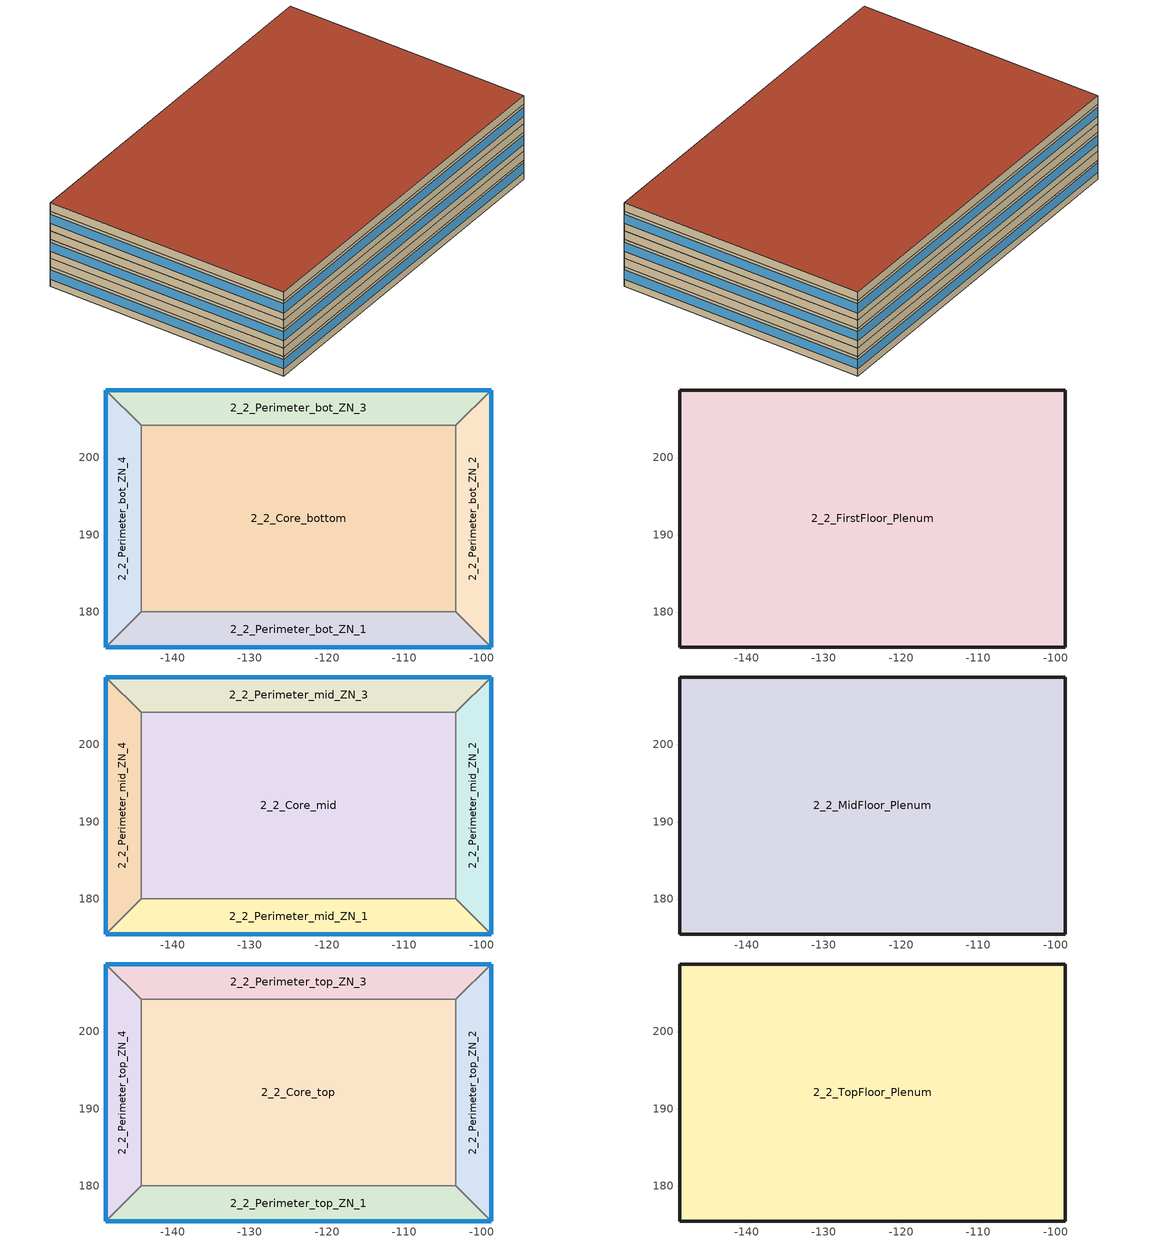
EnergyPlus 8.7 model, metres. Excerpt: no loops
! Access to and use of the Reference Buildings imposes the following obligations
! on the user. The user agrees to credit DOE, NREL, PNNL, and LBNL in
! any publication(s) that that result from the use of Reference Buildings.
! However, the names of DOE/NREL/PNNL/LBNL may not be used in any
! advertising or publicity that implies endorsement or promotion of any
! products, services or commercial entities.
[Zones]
2_2_Core_bottom
 floor ground (HPSlab): -103.33,204.17 -103.33,180.04 -144.1,180.04 -144.1,204.17 z0
 wall to 2_2_Perimeter_bot_ZN_2 (int-walls): -103.33,180.04 -103.33,204.17 z0:2.74
 wall to 2_2_Perimeter_bot_ZN_3 (int-walls): -103.33,204.17 -144.1,204.17 z0:2.74
 wall to 2_2_Perimeter_bot_ZN_1 (int-walls): -144.1,180.04 -103.33,180.04 z0:2.74
 wall to 2_2_Perimeter_bot_ZN_4 (int-walls): -144.1,204.17 -144.1,180.04 z0:2.74
2_2_Perimeter_bot_ZN_1
 floor ground (HP Slab Perimeter): -98.76,175.47 -148.67,175.47 -144.1,180.04 -103.33,180.04 z0
 wall outside (HPWall): -148.67,175.47 -98.76,175.47 z0:2.74
 wall to 2_2_Perimeter_bot_ZN_2 (int-walls): -98.76,175.47 -103.33,180.04 z0:2.74
 wall to 2_2_Perimeter_bot_ZN_4 (int-walls): -144.1,180.04 -148.67,175.47 z0:2.74
 window (Dbl Elec Abs Bleached 6mm/13mm Air): -148.67,175.47 -98.76,175.47 z1.02:2.33
2_2_Perimeter_bot_ZN_2
 floor ground (HP Slab Perimeter): -98.76,208.74 -98.76,175.47 -103.33,180.04 -103.33,204.17 z0
 wall outside (HPWall): -98.76,175.47 -98.76,208.74 z0:2.74
 wall to 2_2_Perimeter_bot_ZN_3 (int-walls): -98.76,208.74 -103.33,204.17 z0:2.74
 window (Dbl Elec Abs Bleached 6mm/13mm Air): -98.76,175.47 -98.76,208.74 z1.02:2.33
2_2_Perimeter_bot_ZN_3
 floor ground (HP Slab Perimeter): -98.76,208.74 -103.33,204.17 -144.1,204.17 -148.67,208.74 z0
 wall outside (HPWall): -98.76,208.74 -148.67,208.74 z0:2.74
 wall to 2_2_Perimeter_bot_ZN_4 (int-walls): -148.67,208.74 -144.1,204.17 z0:2.74
 window (Dbl Elec Abs Bleached 6mm/13mm Air): -98.76,208.74 -148.67,208.74 z1.02:2.33
2_2_Perimeter_bot_ZN_4
 floor ground (HP Slab Perimeter): -144.1,204.17 -144.1,180.04 -148.67,175.47 -148.67,208.74 z0
 wall outside (HPWall): -148.67,208.74 -148.67,175.47 z0:2.74
 window (Dbl Elec Abs Bleached 6mm/13mm Air): -148.67,208.74 -148.67,175.47 z1.02:2.33
2_2_FirstFloor_Plenum
 floor to 2_2_Perimeter_bot_ZN_1 (DropCeiling): -98.76,175.47 -148.67,175.47 -144.1,180.04 -103.33,180.04 z2.74
 floor to 2_2_Perimeter_bot_ZN_2 (DropCeiling): -98.76,208.74 -98.76,175.47 -103.33,180.04 -103.33,204.17 z2.74
 floor to 2_2_Perimeter_bot_ZN_3 (DropCeiling): -98.76,208.74 -103.33,204.17 -144.1,204.17 -148.67,208.74 z2.74
 floor to 2_2_Perimeter_bot_ZN_4 (DropCeiling): -144.1,204.17 -144.1,180.04 -148.67,175.47 -148.67,208.74 z2.74
 floor to 2_2_Core_bottom (DropCeiling): -103.33,204.17 -103.33,180.04 -144.1,180.04 -144.1,204.17 z2.74
 wall outside (HPWall): -98.76,175.47 -98.76,208.74 -148.67,208.74 -148.67,175.47 -98.76,175.47 z2.74:3.96
2_2_Core_mid
 floor to 2_2_FirstFloor_Plenum (INT-FLOOR-TOPSIDE): -103.33,204.17 -103.33,180.04 -144.1,180.04 -144.1,204.17 z3.96
 wall to 2_2_Perimeter_mid_ZN_2 (int-walls): -103.33,180.04 -103.33,204.17 z3.96:6.71
 wall to 2_2_Perimeter_mid_ZN_3 (int-walls): -103.33,204.17 -144.1,204.17 z3.96:6.71
 wall to 2_2_Perimeter_mid_ZN_1 (int-walls): -144.1,180.04 -103.33,180.04 z3.96:6.71
 wall to 2_2_Perimeter_mid_ZN_4 (int-walls): -144.1,204.17 -144.1,180.04 z3.96:6.71
2_2_Perimeter_mid_ZN_1
 floor to 2_2_FirstFloor_Plenum (INT-FLOOR-TOPSIDE): -98.76,175.47 -148.67,175.47 -144.1,180.04 -103.33,180.04 z3.96
 wall outside (HPWall): -148.67,175.47 -98.76,175.47 z3.96:6.71
 wall to 2_2_Perimeter_mid_ZN_2 (int-walls): -98.76,175.47 -103.33,180.04 z3.96:6.71
 wall to 2_2_Perimeter_mid_ZN_4 (int-walls): -144.1,180.04 -148.67,175.47 z3.96:6.71
 window (Dbl Elec Abs Bleached 6mm/13mm Air): -148.67,175.47 -98.76,175.47 z4.98:6.29
2_2_Perimeter_mid_ZN_2
 floor to 2_2_FirstFloor_Plenum (INT-FLOOR-TOPSIDE): -98.76,208.74 -98.76,175.47 -103.33,180.04 -103.33,204.17 z3.96
 wall outside (HPWall): -98.76,175.47 -98.76,208.74 z3.96:6.71
 wall to 2_2_Perimeter_mid_ZN_3 (int-walls): -98.76,208.74 -103.33,204.17 z3.96:6.71
 window (Dbl Elec Abs Bleached 6mm/13mm Air): -98.76,175.47 -98.76,208.74 z4.98:6.29
2_2_Perimeter_mid_ZN_3
 floor to 2_2_FirstFloor_Plenum (INT-FLOOR-TOPSIDE): -98.76,208.74 -103.33,204.17 -144.1,204.17 -148.67,208.74 z3.96
 wall outside (HPWall): -98.76,208.74 -148.67,208.74 z3.96:6.71
 wall to 2_2_Perimeter_mid_ZN_4 (int-walls): -148.67,208.74 -144.1,204.17 z3.96:6.71
 window (Dbl Elec Abs Bleached 6mm/13mm Air): -98.76,208.74 -148.67,208.74 z4.98:6.29
2_2_Perimeter_mid_ZN_4
 floor to 2_2_FirstFloor_Plenum (INT-FLOOR-TOPSIDE): -144.1,204.17 -144.1,180.04 -148.67,175.47 -148.67,208.74 z3.96
 wall outside (HPWall): -148.67,208.74 -148.67,175.47 z3.96:6.71
 window (Dbl Elec Abs Bleached 6mm/13mm Air): -148.67,208.74 -148.67,175.47 z4.98:6.29
2_2_MidFloor_Plenum
 floor to 2_2_Perimeter_mid_ZN_1 (DropCeiling): -98.76,175.47 -148.67,175.47 -144.1,180.04 -103.33,180.04 z6.71
 floor to 2_2_Perimeter_mid_ZN_2 (DropCeiling): -98.76,208.74 -98.76,175.47 -103.33,180.04 -103.33,204.17 z6.71
 floor to 2_2_Perimeter_mid_ZN_3 (DropCeiling): -98.76,208.74 -103.33,204.17 -144.1,204.17 -148.67,208.74 z6.71
 floor to 2_2_Perimeter_mid_ZN_4 (DropCeiling): -144.1,204.17 -144.1,180.04 -148.67,175.47 -148.67,208.74 z6.71
 floor to 2_2_Core_mid (DropCeiling): -103.33,204.17 -103.33,180.04 -144.1,180.04 -144.1,204.17 z6.71
 wall outside (HPWall): -98.76,175.47 -98.76,208.74 -148.67,208.74 -148.67,175.47 -98.76,175.47 z6.71:7.92
2_2_Core_top
 floor to 2_2_MidFloor_Plenum (INT-FLOOR-TOPSIDE): -103.33,204.17 -103.33,180.04 -144.1,180.04 -144.1,204.17 z7.92
 wall to 2_2_Perimeter_top_ZN_2 (int-walls): -103.33,180.04 -103.33,204.17 z7.92:10.67
 wall to 2_2_Perimeter_top_ZN_3 (int-walls): -103.33,204.17 -144.1,204.17 z7.92:10.67
 wall to 2_2_Perimeter_top_ZN_1 (int-walls): -144.1,180.04 -103.33,180.04 z7.92:10.67
 wall to 2_2_Perimeter_top_ZN_4 (int-walls): -144.1,204.17 -144.1,180.04 z7.92:10.67
2_2_Perimeter_top_ZN_1
 floor to 2_2_MidFloor_Plenum (INT-FLOOR-TOPSIDE): -98.76,175.47 -148.67,175.47 -144.1,180.04 -103.33,180.04 z7.92
 wall outside (HPWall): -148.67,175.47 -98.76,175.47 z7.92:10.67
 wall to 2_2_Perimeter_top_ZN_2 (int-walls): -98.76,175.47 -103.33,180.04 z7.92:10.67
 wall to 2_2_Perimeter_top_ZN_4 (int-walls): -144.1,180.04 -148.67,175.47 z7.92:10.67
 window (Dbl Elec Abs Bleached 6mm/13mm Air): -148.67,175.47 -98.76,175.47 z8.95:10.25
2_2_Perimeter_top_ZN_2
 floor to 2_2_MidFloor_Plenum (INT-FLOOR-TOPSIDE): -98.76,208.74 -98.76,175.47 -103.33,180.04 -103.33,204.17 z7.92
 wall outside (HPWall): -98.76,175.47 -98.76,208.74 z7.92:10.67
 wall to 2_2_Perimeter_top_ZN_3 (int-walls): -98.76,208.74 -103.33,204.17 z7.92:10.67
 window (Dbl Elec Abs Bleached 6mm/13mm Air): -98.76,175.47 -98.76,208.74 z8.95:10.25
2_2_Perimeter_top_ZN_3
 floor to 2_2_MidFloor_Plenum (INT-FLOOR-TOPSIDE): -98.76,208.74 -103.33,204.17 -144.1,204.17 -148.67,208.74 z7.92
 wall outside (HPWall): -98.76,208.74 -148.67,208.74 z7.92:10.67
 wall to 2_2_Perimeter_top_ZN_4 (int-walls): -148.67,208.74 -144.1,204.17 z7.92:10.67
 window (Dbl Elec Abs Bleached 6mm/13mm Air): -98.76,208.74 -148.67,208.74 z8.95:10.25
2_2_Perimeter_top_ZN_4
 floor to 2_2_MidFloor_Plenum (INT-FLOOR-TOPSIDE): -144.1,204.17 -144.1,180.04 -148.67,175.47 -148.67,208.74 z7.92
 wall outside (HPWall): -148.67,208.74 -148.67,175.47 z7.92:10.67
 window (Dbl Elec Abs Bleached 6mm/13mm Air): -148.67,208.74 -148.67,175.47 z8.95:10.25
2_2_TopFloor_Plenum
 floor to 2_2_Perimeter_top_ZN_1 (DropCeiling): -98.76,175.47 -148.67,175.47 -144.1,180.04 -103.33,180.04 z10.67
 floor to 2_2_Perimeter_top_ZN_2 (DropCeiling): -98.76,208.74 -98.76,175.47 -103.33,180.04 -103.33,204.17 z10.67
 floor to 2_2_Perimeter_top_ZN_3 (DropCeiling): -98.76,208.74 -103.33,204.17 -144.1,204.17 -148.67,208.74 z10.67
 floor to 2_2_Perimeter_top_ZN_4 (DropCeiling): -144.1,204.17 -144.1,180.04 -148.67,175.47 -148.67,208.74 z10.67
 floor to 2_2_Core_top (DropCeiling): -103.33,204.17 -103.33,180.04 -144.1,180.04 -144.1,204.17 z10.67
 wall outside (HPWall): -98.76,175.47 -98.76,208.74 -148.67,208.74 -148.67,175.47 -98.76,175.47 z10.67:11.89
 roof outside (HPRoof): -148.67,208.74 -148.67,175.47 -98.76,175.47 -98.76,208.74 z11.89
[Building]
Ref Bldg Medium Office New2004_v1.3_5.0: North Axis {deg}=0; Terrain=City; Loads Convergence Tolerance Value=0.04; Temperature Convergence Tolerance Value {deltaC}=0.2; Solar Distribution=FullInteriorAndExterior; Maximum Number of Warmup Days=25; Minimum Number of Warmup Days=6
[Site:Location]
USA IL-CHICAGO-OHARE: Latitude {deg}=41.77; Longitude {deg}=-87.75; Time Zone {hr}=-6; Elevation {m}=190
[SizingPeriod:WeatherFileDays] Begin Day of Month=21; End Day of Month=21; Day of Week for Start Day=Monday; Use Weather File Daylight Saving Period=Yes; Use Weather File Rain and Snow Indicators=Yes
Name | Begin Month | End Month
CDD | 1 | 1
HDD | 7 | 7
[Site:GroundTemperature:BuildingSurface]
4.4, 3.3, 2.3, 1.8, 2, 4, 6.8, 9.3, 10.1, 9.6, 7.8, 6
[Site:GroundTemperature:Deep]
6.1, 6.1, 6.1, 6.1, 6.1, 6.1, 6.1, 6.1, 6.1, 6.1, 6.1, 6.1
[Site:WaterMainsTemperature]
Calculation Method=CORRELATION; Annual Average Outdoor Air Temperature {C}=9.69; Maximum Difference In Monthly Average Outdoor Air Temperatures {deltaC}=28.1
[Material] Thermal Absorptance=0.9
Name | Roughness | Thickness {m} | Conductivity {W/m-K} | Density {kg/m3} | Specific Heat {J/kg-K} | Solar Absorptance | Visible Absorptance
Std Wood 6inch | MediumSmooth | 0.15 | 0.12 | 540 | 1210 | 0.7 | 0.7
1/2IN Gypsum | Smooth | 0.0127 | 0.16 | 784.9 | 830 | 0.92 | 0.92
1IN Stucco | Smooth | 0.0253 | 0.6918 | 1858 | 837 | 0.92 | 0.92
8IN CONCRETE HW | Rough | 0.2032 | 1.311 | 2240 | 836.8 | 0.7 | 0.7
HW CONCRETE; MAT-CC05 4 HW CONCRETE | Rough | 0.1016 | 1.311 | 2240 | 836.8 | 0.7 | 0.7
Roof Membrane | VeryRough | 0.0095 | 0.16 | 1121.29 | 1460 | 0.7 | 0.7
Metal Decking | MediumSmooth | 0.0015 | 45.006 | 7680 | 418.4 | 0.7 | 0.3
Std AC02 | MediumSmooth | 0.0127 | 0.057 | 288 | 1339 | 0.7 | 0.2
Wall Insulation HP | MediumRough | 0.32972 | 0.049 | 265 | 836.8 | 0.7 | 0.7
Roof Insulation HP | MediumRough | 0.68799 | 0.049 | 265 | 836.8 | 0.7 | 0.7
Slab Insulation HP | MediumRough | 0.04439 | 0.049 | 265 | 836.8 | 0.7 | 0.7
Slab Peri Insulation HP | MediumRough | 0.27959 | 0.049 | 265 | 836.8 | 0.7 | 0.7
[Material:NoMass]
CP02 CARPET PAD: Roughness=VeryRough; Thermal Resistance {m2-K/W}=0.2165; Thermal Absorptance=0.9; Solar Absorptance=0.7; Visible Absorptance=0.8
[WindowMaterial:Glazing] Optical Data Type=SpectralAverage; Thickness {m}=0.012; Infrared Transmittance at Normal Incidence=0; Front Side Infrared Hemispherical Emissivity=0.84; Conductivity {W/m-K}=0.9
Name | Solar Transmittance at Normal Incidence | Front Side Solar Reflectance at Normal Incidence | Back Side Solar Reflectance at Normal Incidence | Visible Transmittance at Normal Incidence | Front Side Visible Reflectance at Normal Incidence | Back Side Visible Reflectance at Normal Incidence | Back Side Infrared Hemispherical Emissivity
ECABS-2 BLEACHED 6MM | 0.814 | 0.086 | 0.086 | 0.847 | 0.099 | 0.099 | 0.1
ECABS-2 COLORED 6MM | 0.111 | 0.179 | 0.179 | 0.128 | 0.081 | 0.081 | 0.1
CLEAR 12MM | 0.653 | 0.064 | 0.064 | 0.841 | 0.077 | 0.077 | 0.84
[WindowMaterial:Gas]
ARGON 13MM: Gas Type=Argon; Thickness {m}=0.0127
[Construction]
int-walls: 1/2IN Gypsum, 1/2IN Gypsum
INT-FLOOR-TOPSIDE: MAT-CC05 4 HW CONCRETE, CP02 CARPET PAD
DropCeiling: Std AC02
InteriorFurnishings: Std Wood 6inch
HPWall: 1IN Stucco, 8IN CONCRETE HW, Wall Insulation HP, 1/2IN Gypsum
HPRoof: Roof Membrane, Roof Insulation HP, Metal Decking
HPSlab: HW CONCRETE, Slab Insulation HP, CP02 CARPET PAD
HP Slab Perimeter: HW CONCRETE, Slab Peri Insulation HP, CP02 CARPET PAD
Dbl Elec Abs Bleached 6mm/13mm Air: ECABS-2 BLEACHED 6MM, ARGON 13MM, CLEAR 12MM, ARGON 13MM, CLEAR 12MM
Dbl Elec Abs Colored 6mm/13mm Air: ECABS-2 COLORED 6MM, ARGON 13MM, CLEAR 12MM, ARGON 13MM, CLEAR 12MM
[WindowProperty:ShadingControl]
2_2_ECW: Shading Type=SwitchableGlazing; Construction with Shading=Dbl Elec Abs Colored 6mm/13mm Air; Shading Control Type=OnIfHighZoneAirTemperature; Setpoint {W/m2, W or deg C}=25; Shading Control Is Scheduled=No; Glare Control Is Active=No
[Zone] Type=1; Multiplier=1; Floor Area {m2}=autocalculate
Name | Part of Total Floor Area
2_2_Core_bottom; 2_2_Core_mid; 2_2_Core_top; 2_2_Perimeter_bot_ZN_1; 2_2_Perimeter_bot_ZN_2; 2_2_Perimeter_bot_ZN_3; 2_2_Perimeter_bot_ZN_4; 2_2_Perimeter_mid_ZN_1; 2_2_Perimeter_mid_ZN_2; 2_2_Perimeter_mid_ZN_3; 2_2_Perimeter_mid_ZN_4; 2_2_Perimeter_top_ZN_1; 2_2_Perimeter_top_ZN_2; 2_2_Perimeter_top_ZN_3; 2_2_Perimeter_top_ZN_4 | Yes
2_2_FirstFloor_Plenum; 2_2_MidFloor_Plenum; 2_2_TopFloor_Plenum | No
[InternalMass] Construction=InteriorFurnishings
Name | Zone | Surface Area {m2}
2_2_Core_bottom Internal Mass | 2_2_Core_bottom | 1967.07
2_2_Core_mid Internal Mass | 2_2_Core_mid | 1967.07
2_2_Core_top Internal Mass | 2_2_Core_top | 1967.07
2_2_Perimeter_bot_ZN_1 Internal Mass | 2_2_Perimeter_bot_ZN_1 | 414.6763
2_2_Perimeter_bot_ZN_2 Internal Mass | 2_2_Perimeter_bot_ZN_2 | 262.5244
2_2_Perimeter_bot_ZN_3 Internal Mass | 2_2_Perimeter_bot_ZN_3 | 414.6763
2_2_Perimeter_bot_ZN_4 Internal Mass | 2_2_Perimeter_bot_ZN_4 | 262.5072
2_2_Perimeter_mid_ZN_1 Internal Mass | 2_2_Perimeter_mid_ZN_1 | 414.6763
2_2_Perimeter_mid_ZN_2 Internal Mass | 2_2_Perimeter_mid_ZN_2 | 262.5244
2_2_Perimeter_mid_ZN_3 Internal Mass | 2_2_Perimeter_mid_ZN_3 | 414.6763
2_2_Perimeter_mid_ZN_4 Internal Mass | 2_2_Perimeter_mid_ZN_4 | 262.5072
2_2_Perimeter_top_ZN_1 Internal Mass | 2_2_Perimeter_top_ZN_1 | 414.6763
2_2_Perimeter_top_ZN_2 Internal Mass | 2_2_Perimeter_top_ZN_2 | 262.5244
2_2_Perimeter_top_ZN_3 Internal Mass | 2_2_Perimeter_top_ZN_3 | 414.6763
2_2_Perimeter_top_ZN_4 Internal Mass | 2_2_Perimeter_top_ZN_4 | 262.5072
[People] Number of People Schedule=2_2_BLDG_OCC_SCH; Number of People Calculation Method=Area/Person; Zone Floor Area per Person {m2/person}=18.58; Fraction Radiant=0.3; Sensible Heat Fraction=AUTOCALCULATE; Activity Level Schedule=2_2_ACTIVITY_SCH; Enable ASHRAE 55 Comfort Warnings=No; Mean Radiant Temperature Calculation Type=ZoneAveraged; Work Efficiency Schedule=2_2_WORK_EFF_SCH; Clothing Insulation Calculation Method=ClothingInsulationSchedule; Clothing Insulation Schedule=2_2_CLOTHING_SCH; Air Velocity Schedule=2_2_AIR_VELO_SCH; Thermal Comfort Model 1 Type=FANGER
Name | Zone or ZoneList
2_2_Core_bottom People | 2_2_Core_bottom
2_2_Core_mid People | 2_2_Core_mid
2_2_Core_top People | 2_2_Core_top
2_2_Perimeter_bot_ZN_1 People | 2_2_Perimeter_bot_ZN_1
2_2_Perimeter_bot_ZN_2 People | 2_2_Perimeter_bot_ZN_2
2_2_Perimeter_bot_ZN_3 People | 2_2_Perimeter_bot_ZN_3
2_2_Perimeter_bot_ZN_4 People | 2_2_Perimeter_bot_ZN_4
2_2_Perimeter_mid_ZN_1 People | 2_2_Perimeter_mid_ZN_1
2_2_Perimeter_mid_ZN_2 People | 2_2_Perimeter_mid_ZN_2
2_2_Perimeter_mid_ZN_3 People | 2_2_Perimeter_mid_ZN_3
2_2_Perimeter_mid_ZN_4 People | 2_2_Perimeter_mid_ZN_4
2_2_Perimeter_top_ZN_1 People | 2_2_Perimeter_top_ZN_1
2_2_Perimeter_top_ZN_2 People | 2_2_Perimeter_top_ZN_2
2_2_Perimeter_top_ZN_3 People | 2_2_Perimeter_top_ZN_3
2_2_Perimeter_top_ZN_4 People | 2_2_Perimeter_top_ZN_4
[Lights] Schedule=2_2_BLDG_LIGHT_SCH; Design Level Calculation Method=Watts/Area; Watts per Zone Floor Area {W/m2}=6.46; Return Air Fraction=0.2; Fraction Radiant=0.2; Fraction Visible=0.6; Fraction Replaceable=1; Return Air Fraction Calculated from Plenum Temperature=No
Name | Zone or ZoneList
2_2_Core_bottom_Lights | 2_2_Core_bottom
2_2_Core_mid_Lights | 2_2_Core_mid
2_2_Core_top_Lights | 2_2_Core_top
2_2_Perimeter_bot_ZN_1_Lights | 2_2_Perimeter_bot_ZN_1
2_2_Perimeter_bot_ZN_Lights | 2_2_Perimeter_bot_ZN_2
2_2_Perimeter_bot_ZN_3_Lights | 2_2_Perimeter_bot_ZN_3
2_2_Perimeter_bot_ZN_4_Lights | 2_2_Perimeter_bot_ZN_4
2_2_Perimeter_mid_ZN_1_Lights | 2_2_Perimeter_mid_ZN_1
2_2_Perimeter_mid_ZN_Lights | 2_2_Perimeter_mid_ZN_2
2_2_Perimeter_mid_ZN_3_Lights | 2_2_Perimeter_mid_ZN_3
2_2_Perimeter_mid_ZN_4_Lights | 2_2_Perimeter_mid_ZN_4
2_2_Perimeter_top_ZN_1_Lights | 2_2_Perimeter_top_ZN_1
2_2_Perimeter_top_ZN_Lights | 2_2_Perimeter_top_ZN_2
2_2_Perimeter_top_ZN_3_Lights | 2_2_Perimeter_top_ZN_3
2_2_Perimeter_top_ZN_4_Lights | 2_2_Perimeter_top_ZN_4
[ElectricEquipment] Fraction Latent=0; Fraction Radiant=0.5; Fraction Lost=0
Name | Zone or ZoneList | Schedule | Design Level Calculation Method | Watts per Zone Floor Area {W/m2} | Design Level {W}
2_2_Core_bottom_PlugMisc_Equip | 2_2_Core_bottom | 2_2_BLDG_EQUIP_SCH | Watts/Area | 10.76
2_2_Core_mid_PlugMisc_Equip | 2_2_Core_mid | 2_2_BLDG_EQUIP_SCH | Watts/Area | 10.76
2_2_Core_top_PlugMisc_Equip | 2_2_Core_top | 2_2_BLDG_EQUIP_SCH | Watts/Area | 10.76
2_2_Perimeter_bot_ZN_1_PlugMisc_Equip | 2_2_Perimeter_bot_ZN_1 | 2_2_BLDG_EQUIP_SCH | Watts/Area | 10.76
2_2_Perimeter_bot_ZN_PlugMisc_Equip | 2_2_Perimeter_bot_ZN_2 | 2_2_BLDG_EQUIP_SCH | Watts/Area | 10.76
2_2_Perimeter_bot_ZN_3_PlugMisc_Equip | 2_2_Perimeter_bot_ZN_3 | 2_2_BLDG_EQUIP_SCH | Watts/Area | 10.76
2_2_Perimeter_bot_ZN_4_PlugMisc_Equip | 2_2_Perimeter_bot_ZN_4 | 2_2_BLDG_EQUIP_SCH | Watts/Area | 10.76
2_2_Perimeter_mid_ZN_1_PlugMisc_Equip | 2_2_Perimeter_mid_ZN_1 | 2_2_BLDG_EQUIP_SCH | Watts/Area | 10.76
2_2_Perimeter_mid_ZN_PlugMisc_Equip | 2_2_Perimeter_mid_ZN_2 | 2_2_BLDG_EQUIP_SCH | Watts/Area | 10.76
2_2_Perimeter_mid_ZN_3_PlugMisc_Equip | 2_2_Perimeter_mid_ZN_3 | 2_2_BLDG_EQUIP_SCH | Watts/Area | 10.76
2_2_Perimeter_mid_ZN_4_PlugMisc_Equip | 2_2_Perimeter_mid_ZN_4 | 2_2_BLDG_EQUIP_SCH | Watts/Area | 10.76
2_2_Perimeter_top_ZN_1_PlugMisc_Equip | 2_2_Perimeter_top_ZN_1 | 2_2_BLDG_EQUIP_SCH | Watts/Area | 10.76
2_2_Perimeter_top_ZN_PlugMisc_Equip | 2_2_Perimeter_top_ZN_2 | 2_2_BLDG_EQUIP_SCH | Watts/Area | 10.76
2_2_Perimeter_top_ZN_3_PlugMisc_Equip | 2_2_Perimeter_top_ZN_3 | 2_2_BLDG_EQUIP_SCH | Watts/Area | 10.76
2_2_Perimeter_top_ZN_4_PlugMisc_Equip | 2_2_Perimeter_top_ZN_4 | 2_2_BLDG_EQUIP_SCH | Watts/Area | 10.76
2_2_Core_bottom_Elevators_Equip | 2_2_Core_bottom | 2_2_BLDG_ELEVATORS | EquipmentLevel |  | 32109.9
[ZoneInfiltration:DesignFlowRate] Schedule=2_2_INFIL_QUARTER_ON_SCH; Design Flow Rate Calculation Method=Flow/ExteriorArea; Flow per Exterior Surface Area {m3/s-m2}=0.000302; Constant Term Coefficient=1; Temperature Term Coefficient=0; Velocity Term Coefficient=0; Velocity Squared Term Coefficient=0
Name | Zone or ZoneList
2_2_FirstFloor_Plenum_Infiltration | 2_2_FirstFloor_Plenum
2_2_MidFloor_Plenum_Infiltration | 2_2_MidFloor_Plenum
2_2_Perimeter_bot_ZN_1_Infiltration | 2_2_Perimeter_bot_ZN_1
2_2_Perimeter_bot_ZN_Infiltration | 2_2_Perimeter_bot_ZN_2
2_2_Perimeter_bot_ZN_3_Infiltration | 2_2_Perimeter_bot_ZN_3
2_2_Perimeter_bot_ZN_4_Infiltration | 2_2_Perimeter_bot_ZN_4
2_2_Perimeter_mid_ZN_1_Infiltration | 2_2_Perimeter_mid_ZN_1
2_2_Perimeter_mid_ZN_Infiltration | 2_2_Perimeter_mid_ZN_2
2_2_Perimeter_mid_ZN_3_Infiltration | 2_2_Perimeter_mid_ZN_3
2_2_Perimeter_mid_ZN_4_Infiltration | 2_2_Perimeter_mid_ZN_4
2_2_Perimeter_top_ZN_1_Infiltration | 2_2_Perimeter_top_ZN_1
2_2_Perimeter_top_ZN_Infiltration | 2_2_Perimeter_top_ZN_2
2_2_Perimeter_top_ZN_3_Infiltration | 2_2_Perimeter_top_ZN_3
2_2_Perimeter_top_ZN_4_Infiltration | 2_2_Perimeter_top_ZN_4
2_2_TopFloor_Plenum_Infiltration | 2_2_TopFloor_Plenum
[ZoneVentilation:WindandStackOpenArea] Opening Area Fraction Schedule=2_2_VentingSched; Opening Effectiveness=0.5; Discharge Coefficient for Opening=autocalculate; Minimum Indoor Temperature {C}=23; Maximum Indoor Temperature {C}=25.5; Delta Temperature {deltaC}=0.5; Minimum Outdoor Temperature {C}=-32; Maximum Outdoor Temperature {C}=33; Maximum Wind Speed {m/s}=40
Name | Zone | Opening Area {m2} | Effective Angle {deg}
2_2_PERIMETER_BOT_ZN_1_WALL_SOUTH_WINDOW_NV | 2_2_Perimeter_bot_ZN_1 | 6 | 5
2_2_PERIMETER_BOT_ZN_WALL_EAST_WINDOW_NV | 2_2_Perimeter_bot_ZN_2 | 4 | 3
2_2_PERIMETER_BOT_ZN_3_WALL_NORTH_WINDOW_NV | 2_2_Perimeter_bot_ZN_3 | 6 | 5
2_2_PERIMETER_BOT_ZN_4_WALL_WEST_WINDOW_NV | 2_2_Perimeter_bot_ZN_4 | 4 | 3
2_2_PERIMETER_MID_ZN_1_WALL_SOUTH_WINDOW_NV | 2_2_Perimeter_mid_ZN_1 | 6 | 5
2_2_PERIMETER_MID_ZN_WALL_EAST_WINDOW_NV | 2_2_Perimeter_mid_ZN_2 | 4 | 3
2_2_PERIMETER_MID_ZN_3_WALL_NORTH_WINDOW_NV | 2_2_Perimeter_mid_ZN_3 | 6 | 5
2_2_PERIMETER_MID_ZN_4_WALL_WEST_WINDOW_NV | 2_2_Perimeter_mid_ZN_4 | 4 | 3
2_2_PERIMETER_TOP_ZN_1_WALL_SOUTH_WINDOW_NV | 2_2_Perimeter_top_ZN_1 | 6 | 5
2_2_PERIMETER_TOP_ZN_WALL_EAST_WINDOW_NV | 2_2_Perimeter_top_ZN_2 | 4 | 3
2_2_PERIMETER_TOP_ZN_3_WALL_NORTH_WINDOW_NV | 2_2_Perimeter_top_ZN_3 | 6 | 5
2_2_PERIMETER_TOP_ZN_4_WALL_WEST_WINDOW_NV | 2_2_Perimeter_top_ZN_4 | 4 | 3
[Exterior:Lights]
2_2_Exterior Facade Lighting: Schedule=2_2_ALWAYS_ON; Design Level {W}=14804; Control Option=AstronomicalClock
[AirLoopHVAC:ReturnPlenum]
Name | Zone
2_2_VAV_2 Return Plenum | 2_2_MidFloor_Plenum
2_2_VAV_1 Return Plenum | 2_2_FirstFloor_Plenum
2_2_VAV_3 Return Plenum | 2_2_TopFloor_Plenum
[GroundHeatExchanger:Vertical]
2_2_Vertical Ground Heat Exchanger: Design Flow Rate {m3/s}=0.0033; Number of Bore Holes=120; Bore Hole Length {m}=76.2; Bore Hole Radius {m}=0.063508; Ground Thermal Conductivity {W/m-K}=0.692626; Ground Thermal Heat Capacity {J/m3-K}=2.347e+06; Ground Temperature {C}=13.375; Grout Thermal Conductivity {W/m-K}=0.692626; Pipe Thermal Conductivity {W/m-K}=0.391312; Pipe Out Diameter {m}=0.0266667; U-Tube Distance {m}=0.0253977; Pipe Thickness {m}=0.00241285; Maximum Length of Simulation {years}=2; G-Function Reference Ratio=0.0005; Number of Data Pairs of the G Function=35; G-Function Ln(T/Ts) Value 1=-15.2996; G-Function G Value 1=-0.348322; G-Function Ln(T/Ts) Value 2=-14.201; G-Function G Value 2=0.022208; G-Function Ln(T/Ts) Value 3=-13.2202; G-Function G Value 3=0.412345; G-Function Ln(T/Ts) Value 4=-12.2086; G-Function G Value 4=0.867498; G-Function Ln(T/Ts) Value 5=-11.1888; G-Function G Value 5=1.357839; G-Function Ln(T/Ts) Value 6=-10.1816; G-Function G Value 6=1.852024; G-Function Ln(T/Ts) Value 7=-9.1815; G-Function G Value 7=2.345656; G-Function Ln(T/Ts) Value 8=-8.6809; G-Function G Value 8=2.593958; G-Function Ln(T/Ts) Value 9=-8.5; G-Function G Value 9=2.679; G-Function Ln(T/Ts) Value 10=-7.8; G-Function G Value 10=3.023; G-Function Ln(T/Ts) Value 11=-7.2; G-Function G Value 11=3.32; G-Function Ln(T/Ts) Value 12=-6.5; G-Function G Value 12=3.681; G-Function Ln(T/Ts) Value 13=-5.9; G-Function G Value 13=4.071; G-Function Ln(T/Ts) Value 14=-5.2; G-Function G Value 14=4.828; G-Function Ln(T/Ts) Value 15=-4.5; G-Function G Value 15=6.253; G-Function Ln(T/Ts) Value 16=-3.963; G-Function G Value 16=7.894; G-Function Ln(T/Ts) Value 17=-3.27; G-Function G Value 17=11.82; G-Function Ln(T/Ts) Value 18=-2.864; G-Function G Value 18=15.117; G-Function Ln(T/Ts) Value 19=-2.577; G-Function G Value 19=18.006; G-Function Ln(T/Ts) Value 20=-2.171; G-Function G Value 20=22.887; G-Function Ln(T/Ts) Value 21=-1.884; G-Function G Value 21=26.924; G-Function Ln(T/Ts) Value 22=-1.191; G-Function G Value 22=38.004; G-Function Ln(T/Ts) Value 23=-0.497; G-Function G Value 23=49.919; G-Function Ln(T/Ts) Value 24=-0.274; G-Function G Value 24=53.407; G-Function Ln(T/Ts) Value 25=-0.051; G-Function G Value 25=56.632; G-Function Ln(T/Ts) Value 26=0.196; G-Function G Value 26=59.825; G-Function Ln(T/Ts) Value 27=0.419; G-Function G Value 27=62.349; G-Function Ln(T/Ts) Value 28=0.642; G-Function G Value 28=64.524; G-Function Ln(T/Ts) Value 29=0.873; G-Function G Value 29=66.412; G-Function Ln(T/Ts) Value 30=1.112; G-Function G Value 30=67.993; G-Function Ln(T/Ts) Value 31=1.335; G-Function G Value 31=69.162; G-Function Ln(T/Ts) Value 32=1.679; G-Function G Value 32=70.476; G-Function Ln(T/Ts) Value 33=2.028; G-Function G Value 33=71.361; G-Function Ln(T/Ts) Value 34=2.275; G-Function G Value 34=71.79; G-Function Ln(T/Ts) Value 35=3.003; G-Function G Value 35=72.511
[AvailabilityManager:Scheduled] Schedule=2_2_FanAvailSched
2_2_VAV_1 Availability Manager; 2_2_VAV_2 Availability Manager; 2_2_VAV_3 Availability Manager
[SetpointManager:Scheduled] Control Variable=Temperature
Name | Schedule | Setpoint Node or NodeList
2_2_Chilled Water Loop Setpoint Manager | 2_2_CW Loop Temp Schedule | 2_2_Chilled Water Loop Setpoint Node List
2_2_Hot Water Loop Setpoint Manager | 2_2_HW Loop Temp Schedule | 2_2_Hot Water Loop Setpoint Node List
[UtilityCost:Tariff]
Name | Output Meter | Conversion Factor Choice | Demand Window Length | Monthly Charge or Variable | Group
PSI_LLF_LowLoadFactorService | Electricity:Facility | kWh | HalfHour | 15 | Comm Elect
PSI_CS_CommercialElectricService | Electricity:Facility | kWh |  | 9.4 | Comm Elect
IN_EIAMonthlyRateGas | Gas:Facility | MCF |  | 0 | Comm Gas
[UtilityCost:Qualify] Variable=TotalDemand; Threshold Value or Variable=75; Season=Annual; Threshold Test=Count
Name | Tariff | Qualify Type | Number of Months
MinDemand75kw | PSI_LLF_LowLoadFactorService | Minimum | 12
MaxDemand75kw | PSI_CS_CommercialElectricService | Maximum | 1
[UtilityCost:Charge:Simple] Season=Annual
Name | Tariff | Source Variable | Category Variable | Cost per Unit Value or Variable
FuelCostAdjustEnergyCharge | PSI_LLF_LowLoadFactorService | totalEnergy | EnergyCharges | 0.002028
QualPollutionControlAdjustEnergyCharge | PSI_LLF_LowLoadFactorService | totalEnergy | EnergyCharges | 0.000536
SoxNoxRiderAdjustEnergyCharge | PSI_LLF_LowLoadFactorService | totalEnergy | EnergyCharges | 0.001127
DSMRiderAdjustEnergyCharge | PSI_LLF_LowLoadFactorService | totalEnergy | EnergyCharges | -0.00037
PurchPowerTrackerAdjustEnergyCharge | PSI_LLF_LowLoadFactorService | totalEnergy | EnergyCharges | -3.1e-05
MidwestISOAdjustEnergyCharge | PSI_LLF_LowLoadFactorService | totalEnergy | EnergyCharges | -0.000216
CleanCoalRiderEnergyCharge | PSI_LLF_LowLoadFactorService | totalEnergy | EnergyCharges | 0.000833
TaxofeightPercent | PSI_LLF_LowLoadFactorService | SubTotal | Taxes | 0.08
FuelCostAdjustEnergyCharge | PSI_CS_CommercialElectricService | totalEnergy | EnergyCharges | 0.002028
QualPollutionControlAdjustEnergyCharge | PSI_CS_CommercialElectricService | totalEnergy | EnergyCharges | 0.000536
SoxNoxRiderAdjustEnergyCharge | PSI_CS_CommercialElectricService | totalEnergy | EnergyCharges | 0.001127
DSMRiderAdjustEnergyCharge | PSI_CS_CommercialElectricService | totalEnergy | EnergyCharges | 0.000021
PurchPowerTrackerAdjustEnergyCharge | PSI_CS_CommercialElectricService | totalEnergy | EnergyCharges | 0.000034
MidwestISOAdjustEnergyCharge | PSI_CS_CommercialElectricService | totalEnergy | EnergyCharges | -0.000203
CleanCoalRiderEnergyCharge | PSI_CS_CommercialElectricService | totalEnergy | EnergyCharges | 0.000807
TaxofeightPercent | PSI_CS_CommercialElectricService | SubTotal | Taxes | 0.08
MonthlyRateGasCharge | IN_EIAMonthlyRateGas | totalEnergy | EnergyCharges | IN_MonthlyGasRates
TaxofEightPercent | IN_EIAMonthlyRateGas | SubTotal | Taxes | 0.08
[UtilityCost:Charge:Block] Source Variable=totalEnergy; Season=Annual; Category Variable=EnergyCharges
Name | Tariff | Block Size 1 Value or Variable | Block 1 Cost per Unit Value or Variable | Block Size 2 Value or Variable | Block 2 Cost per Unit Value or Variable | Block Size 3 Value or Variable | Block 3 Cost per Unit Value or Variable | Block Size 4 Value or Variable | Block 4 Cost per Unit Value or Variable | Block Size Multiplier Value or Variable
AnnualEnergyCharge | PSI_LLF_LowLoadFactorService | 300 | 0.108222 | 700 | 0.087021 | 1500 | 0.07842 | remaining | 0.05832
AnnualDemandBaseCharge | PSI_LLF_LowLoadFactorService | 190 | 0 | 110 | 0.051773 | remaining | 0.046965 |  |  | TotalDemand
AnnualEnergyCharge | PSI_CS_CommercialElectricService | 300 | 0.082409 | 700 | 0.072873 | 1500 | 0.061696 | remaining | 0.041179
[UtilityCost:Variable]
IN_MonthlyGasRates: Tariff=IN_EIAMonthlyRateGas; Variable Type=Currency; January Value=8.22; February Value=7.51; March Value=8.97; April Value=9.01; May Value=9.16; June Value=10.44; July Value=10.32; August Value=10.13; September Value=9.2; October Value=8.18; November Value=7.83; December Value=7.63
[Schedule:Compact]
2_2_ALWAYS_ON: Through: 12/31, For: AllDays, Until: 24:00, 1
2_2_ACTIVITY_SCH: Through: 12/31, For: AllDays, Until: 24:00, 120
2_2_AIR_VELO_SCH: Through: 12/31, For: AllDays, Until: 24:00, 0.2
2_2_BLDG_ELEVATORS: Through: 12/31, For: Weekdays SummerDesignDay, Until: 07:00, 0, Until: 08:00, 0.35, Until: 09:00, 0.69, Until: 10:00, 0.43, Until: 11:00, 0.37, Until: 12:00, 0.43, Until: 13:00, 0.58, Until: 14:00, 0.48, Until: 15:00, 0.37, Until: 16:00, 0.37, Until: 17:00, 0.46, Until: 18:00, 0.62, Until: 19:00, 0.12, Until: 20:00, 0.04, Until: 21:00, 0.04, Until: 24:00, 0, For: Saturday WinterDesignDay, Until: 07:00, 0, Until: 08:00, 0.16, Until: 09:00, 0.14, Until: 10:00, 0.21, Until: 11:00, 0.18, Until: 12:00, 0.25, Until: 13:00, 0.21, Until: 14:00, 0.13, Until: 15:00, 0.08, Until: 16:00, 0.04, Until: 17:00, 0.05, Until: 18:00, 0.06, Until: 24:00, 0, For: Sunday Holidays AllOtherDays, Until: 24:00, 0
2_2_BLDG_OCC_SCH: Through: 12/31, For: SummerDesignDay, Until: 06:00, 0, Until: 22:00, 1, Until: 24:00, 0.05, For: Weekdays, Until: 06:00, 0, Until: 07:00, 0.1, Until: 08:00, 0.2, Until: 12:00, 0.95, Until: 13:00, 0.5, Until: 17:00, 0.95, Until: 18:00, 0.7, Until: 20:00, 0.4, Until: 22:00, 0.1, Until: 24:00, 0.05, For: Saturday, Until: 06:00, 0, Until: 08:00, 0.1, Until: 14:00, 0.5, Until: 17:00, 0.1, Until: 24:00, 0, For: AllOtherDays, Until: 24:00, 0
2_2_BLDG_LIGHT_SCH: Through: 12/31, For: Weekdays, Until: 05:00, 0.05, Until: 07:00, 0.1, Until: 08:00, 0.3, Until: 17:00, 0.9, Until: 18:00, 0.7, Until: 20:00, 0.5, Until: 22:00, 0.3, Until: 23:00, 0.1, Until: 24:00, 0.05, For: Saturday, Until: 06:00, 0.05, Until: 08:00, 0.1, Until: 14:00, 0.5, Until: 17:00, 0.15, Until: 24:00, 0.05, For: SummerDesignDay, Until: 24:00, 1, For: WinterDesignDay, Until: 24:00, 0, For: AllOtherDays, Until: 24:00, 0.05
2_2_BLDG_EQUIP_SCH: Through: 12/31, For: Weekdays, Until: 08:00, 0.4, Until: 12:00, 0.9, Until: 13:00, 0.8, Until: 17:00, 0.9, Until: 18:00, 0.8, Until: 20:00, 0.6, Until: 22:00, 0.5, Until: 24:00, 0.4, For: Saturday, Until: 06:00, 0.3, Until: 08:00, 0.4, Until: 14:00, 0.5, Until: 17:00, 0.35, Until: 24:00, 0.3, For: SummerDesignDay, Until: 24:00, 1, For: WinterDesignDay, Until: 24:00, 0, For: AllOtherDays, Until: 24:00, 0.3
2_2_CLOTHING_SCH: Through: 04/30, For: AllDays, Until: 24:00, 1, Through: 09/30, For: AllDays, Until: 24:00, 0.5, Through: 12/31, For: AllDays, Until: 24:00, 1
2_2_INFIL_QUARTER_ON_SCH: Through: 12/31, For: Weekdays SummerDesignDay, Until: 06:00, 1, Until: 22:00, 0.25, Until: 24:00, 1, For: Saturday WinterDesignDay, Until: 06:00, 1, Until: 18:00, 0.25, Until: 24:00, 1, For: Sunday Holidays AllOtherDays, Until: 24:00, 1
2_2_WORK_EFF_SCH: Through: 12/31, For: AllDays, Until: 24:00, 0
2_2_FanAvailSched: Through: 3/31, For: AllDays, Until: 24:00, 1, Through: 9/30, For: WeekDays, Until: 7:00, 0, Until: 17:00, 1, Until: 24:00, 0, For: SummerDesignDay WinterDesignDay, Until: 24:00, 1, For: AllOtherDays, Until: 24:00, 0, Through: 12/31, For: AllDays, Until: 24:00, 1
2_2_CW Loop Temp Schedule: Through: 12/31, For: AllDays, Until: 24:00, 7.22
2_2_HW Loop Temp Schedule: Through: 12/31, For: AllDays, Until: 24:00, 82
2_2_VentingSched: Through: 6/30, For: AllDays, Until: 24:00, 0, Through: 9/30, For: AllDays, Until: 24:00, 1, Through: 12/31, For: AllDays, Until: 24:00, 0
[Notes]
RefBldgMediumOfficeNew2004_Chicago.idf
This example file is based on Version 1.3_5.0 and was transitioned to Version 6.0 using the transition utility
DOE Commercial Reference Building
Medium office, new construction 90.1-2004
EnergyPlus Version 6.0
ASHRAE Standards 90.1-2004 and 62-1999
Description:  Three story, 15 zone office building.
Form:         Area = 4,982 m2 (53,628 ft2); Number of Stories = 3; Shape = rectangle, Aspect ratio = 1.5
Envelope:     Envelope thermal properties vary with climate according to ASHRAE Standard 90.1-2004.
Opaque constructions: steel frame walls; built-up flat roof (insulation above deck); slab-on-grade floor
Windows: window-to-wall ratio = 33.0%, equal distribution of windows
Infiltration in perimeter zones only
= 0.4 cfm/ft2 above grade wall area at 0.3 in wc (75 Pa) adjusted to 0.016 in wc (4 Pa).
25% of full value when ventilation system on.
HVAC:         Packaged MZVAV with plenum zones, gas furnace, electric reheat
Economizer per 90.1-2004
Int. gains:   lights = 10.76 W/m2 (1.0 W/ft2) (building area method);
elec. plug loads = 10.76 W/m2 (1.0 W/ft2)
gas plug load = 0 W/m2 (0 W/ft2)
people = 268 total; 5.38/100 m2 (5.0/1000 ft2)
elevators = 2 @ 20 HP each, 91% motor efficiency
Detached Shading:               None
Daylight:                       None
Natural Ventilation:            None
Zonal Equipment:                None
Air Primary Loops:              VAV with electric reheat
Plant Loops:                    SHWSys1
System Equipment Autosize:      Yes
Purchased Cooling:              None
Purchased Heating:              None
Coils:                          Coil:Cooling:DX:TwoSpeed; Coil:Heating:Fuel; Coil:Heating:Electric
Pumps:                          Yes
Boilers:                        None
Chillers:                       None
Reference citation for the Commercial Reference Buildings:
Deru, M.; Field, K.; Studer, D.; Benne, K.; Griffith, B.; Torcellini, P;
Halverson, M.; Winiarski, D.; Liu, B.; Rosenberg, M.; Huang, J.;
Yazdanian, M.; Crawley, D. (2010).
U.S. Department of Energy Commercial Reference Building Models of the National Building Stock.
Washington, DC: U.S. Department of Energy, Energy Efficiency and
Renewable Energy, Office of Building Technologies.
***GENERAL SIMULATION PARAMETERS***
Number of Zones: 18
***MISC SIMULATION PARAMETERS***
